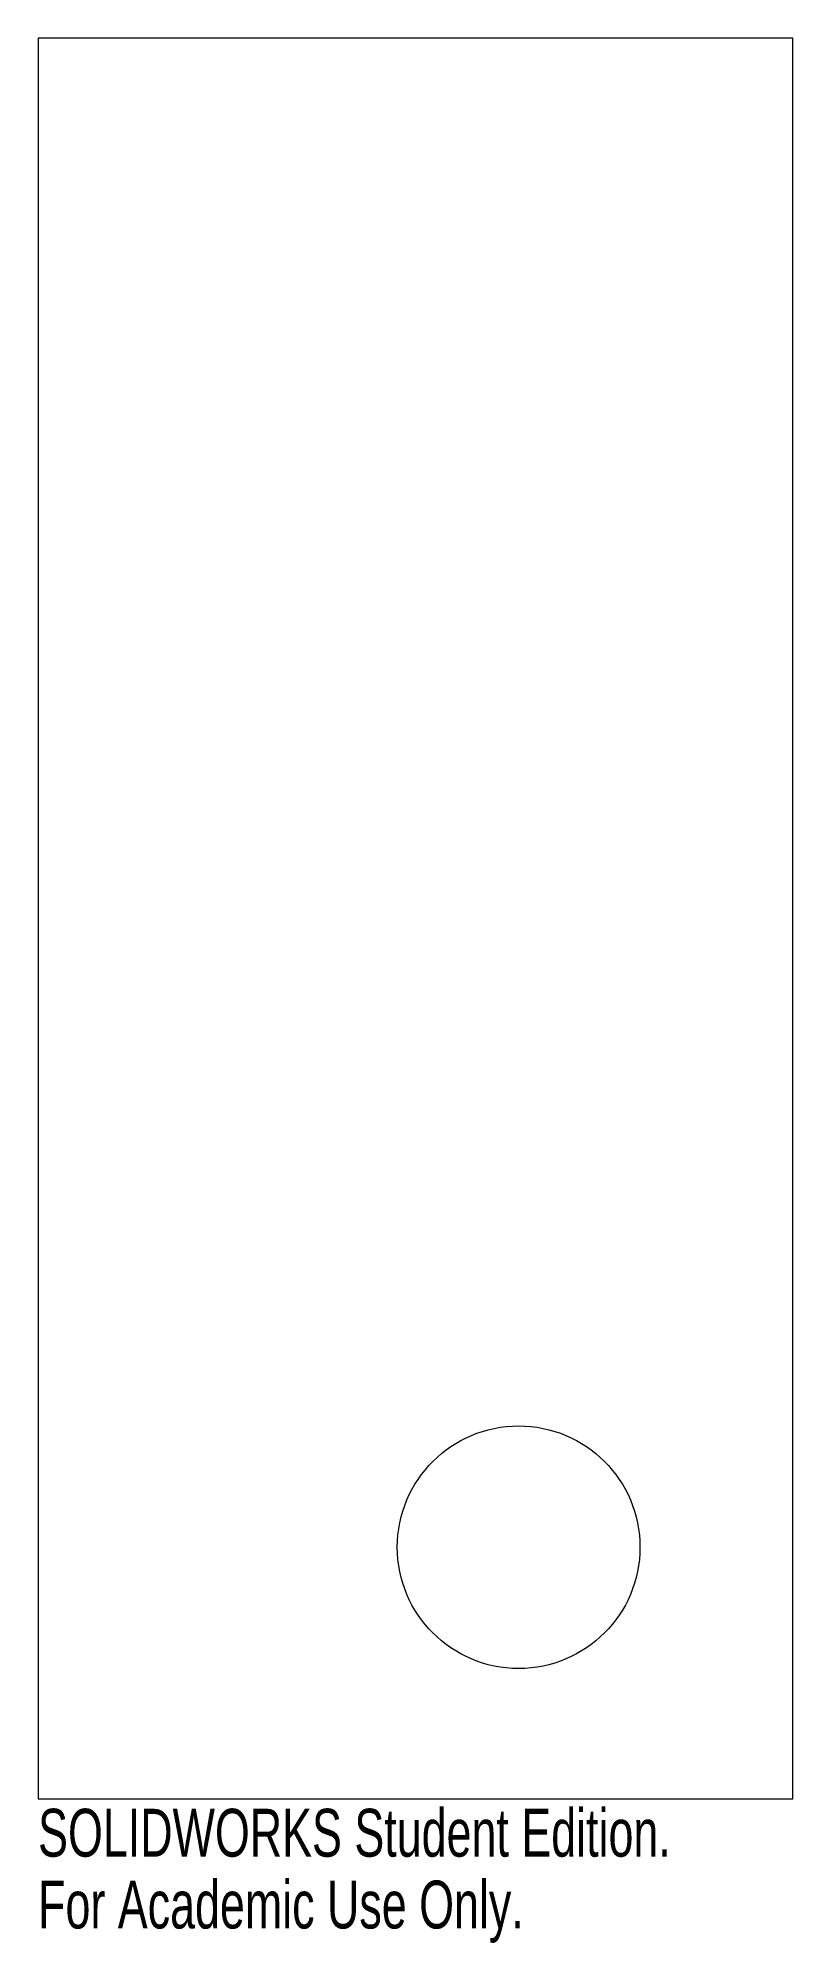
# Model space of a CAD drawing. Header units: inches. Extents: x 0 to 3, y -0.57 to 7.
import ezdxf

# ---------------------------------------------------------------- set-up
doc = ezdxf.new("R2010")
doc.units = ezdxf.units.IN
doc.header["$MEASUREMENT"] = 0
doc.styles.add('SLDTEXTSTYLE0', font='TXT', dxfattribs={"width": 0.7})

msp = doc.modelspace()

# ---------------------------------------------------------------- linework, layer by layer
at = {"color": 7, "linetype": 'Continuous', "lineweight": 15}
for p, q in [((3, 7), (0, 7)), ((0, 7), (0, 0)), ((3, 0), (3, 7)), ((0, 0), (3, 0))]:
    msp.add_line(p, q, dxfattribs=at)
msp.add_circle((1.91, 1), 0.4823, dxfattribs=at)

# ---------------------------------------------------------------- texts
at = {"color": 7, "linetype": 'Continuous', "char_height": 0.1903, "attachment_point": 1, "style": 'SLDTEXTSTYLE0'}
for s, insert in [('SOLIDWORKS Student Edition.', (0, -0.0401)), ('For Academic Use Only.', (0, -0.3256))]:
    msp.add_mtext(s, dxfattribs=dict(at, insert=insert))

doc.saveas('drawing.dxf')
